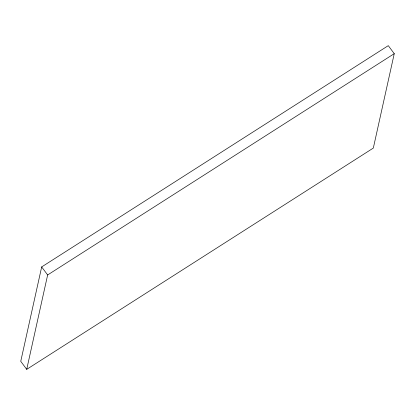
<?xml version="1.0" encoding="UTF-8"?>
<svg xmlns="http://www.w3.org/2000/svg" width="415" height="415" viewBox="0 0 415 415"><rect width="100%" height="100%" fill="white"/><g stroke="black" fill="none" stroke-linecap="round" stroke-linejoin="round"><path stroke-width="0.62" d="M41.676 266.928L20.75 361.33L26.716 369.355L373.324 148.072L394.25 53.67L388.284 45.645L41.676 266.928L47.647 274.953L26.716 369.355M47.647 274.953L394.25 53.67"/></g></svg>
